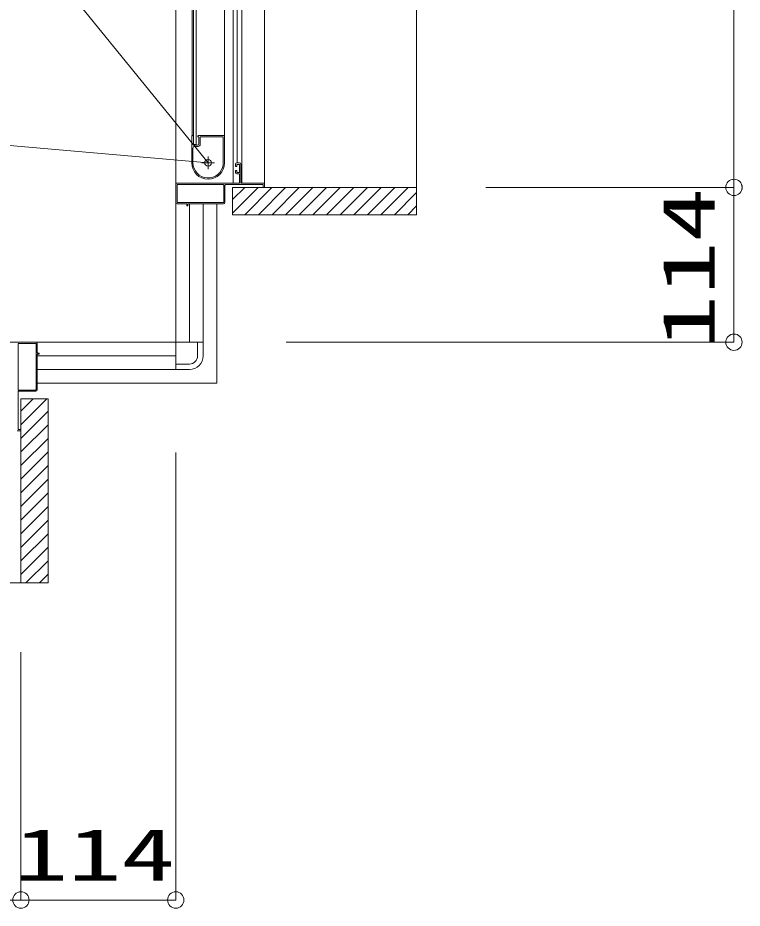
# Model space of a CAD drawing. Units: millimetres on the paper. Extents: x -305 to 305, y -152 to 152.
# Drawn here: x -169.22 to -142.68, y 6.83 to 39.46 of the extents above; entities that cross this region are included whole.
import ezdxf
from ezdxf.enums import TextEntityAlignment as Align

# ---------------------------------------------------------------- set-up
doc = ezdxf.new("R2010")
doc.units = ezdxf.units.MM
doc.linetypes.add('LONG_CHAIN', pattern=[21, 18, -1, 1, -1])
doc.linetypes.add('LONG_DOUBLE_CHAIN', pattern=[21.8, 18, -1, 0.6, -0.6, 0.6, -1])
doc.layers.add('0-0_0', color=7, linetype='Continuous', lineweight=9)
doc.layers.add('0-1_VIEW0001', color=7, linetype='Continuous', lineweight=9)
doc.styles.add('ＭＳ ゴシック', font='')
doc.styles.get('ＭＳ ゴシック').set_extended_font_data('MS Gothic')

# ---------------------------------------------------------------- blocks, each defined once
blk = doc.blocks.new('_ORIGIN')
at = {"layer": '0-0_0'}
blk.add_line((0, 0), (-1, 0), dxfattribs=at)
blk.add_circle((0, 0), 0.5, dxfattribs=at)

msp = doc.modelspace()

# ---------------------------------------------------------------- linework, layer by layer
at = {"layer": '0-1_VIEW0001'}
for p, q in [((-154.609, 72.847), (-154.609, 32.248)), ((-160.184, 33.398), (-160.184, 71.748)), ((-142.983, 71.303), (-142.983, 33.848)), ((-163.434, 26.573), (-163.434, 53.298)), ((-163.434, 53.298), (-163.434, 32.698)), ((-162.784, 51.148), (-162.784, 34.823)), ((-162.684, 51.148), (-162.684, 34.823)), ((-162.834, 50.823), (-162.834, 35.148)), ((-161.649, 34.148), (-161.649, 49.736)), ((-161.328, 33.398), (-161.328, 49.385)), ((-161.188, 34.148), (-161.188, 49.188)), ((-161.011, 33.398), (-161.011, 48.073)), ((-162.849, 35.133), (-162.849, 34.148)), ((-162.808, 35.148), (-162.834, 35.148)), ((-162.786, 35.127), (-162.795, 35.141)), ((-162.624, 35.119), (-162.624, 35.113)), ((-162.614, 35.141), (-162.622, 35.127)), ((-161.659, 35.148), (-162.601, 35.148)), ((-162.584, 35.073), (-162.584, 34.848)), ((-162.539, 35.088), (-162.539, 34.828)), ((-161.709, 35.098), (-162.529, 35.098)), ((-161.699, 34.074), (-161.699, 35.088)), ((-162.804, 34.678), (-162.804, 34.148)), ((-162.684, 34.823), (-162.784, 34.823)), ((-162.634, 34.798), (-162.759, 34.798)), ((-162.614, 34.753), (-162.729, 34.753)), ((-161.249, 34.098), (-161.249, 34.033)), ((-161.234, 34.018), (-161.214, 34.018)), ((-161.099, 34.148), (-161.199, 34.148)), ((-161.199, 34.033), (-161.199, 34.078)), ((-161.184, 34.093), (-161.114, 34.093)), ((-161.099, 34.078), (-161.099, 33.808)), ((-161.049, 33.413), (-161.049, 34.098)), ((-161.249, 33.853), (-161.249, 33.798)), ((-161.214, 33.868), (-161.234, 33.868)), ((-161.199, 33.808), (-161.199, 33.853)), ((-161.199, 33.748), (-161.114, 33.748)), ((-161.114, 33.793), (-161.184, 33.793)), ((-161.099, 33.733), (-161.099, 33.413)), ((-161.114, 33.398), (-163.409, 33.398)), ((-163.389, 33.333), (-163.389, 32.708)), ((-161.694, 33.348), (-163.374, 33.348)), ((-161.679, 32.708), (-161.679, 33.333)), ((-161.634, 32.698), (-161.634, 33.333)), ((-161.619, 33.348), (-160.249, 33.348)), ((-160.199, 33.398), (-161.034, 33.398)), ((-160.234, 33.333), (-160.234, 33.263)), ((-160.184, 33.263), (-160.184, 33.383)), ((-154.609, 33.248), (-161.359, 33.248)), ((-160.41, 33.248), (-161.359, 32.298)), ((-160.91, 33.248), (-161.359, 32.798)), ((-159.91, 33.248), (-160.909, 32.248)), ((-159.41, 33.248), (-160.409, 32.248)), ((-158.91, 33.248), (-159.909, 32.248)), ((-158.409, 33.248), (-159.409, 32.248)), ((-157.91, 33.248), (-158.909, 32.248)), ((-157.409, 33.248), (-158.409, 32.248)), ((-156.909, 33.248), (-157.909, 32.248)), ((-156.409, 33.248), (-157.409, 32.248)), ((-155.909, 33.248), (-156.909, 32.248)), ((-155.414, 33.248), (-156.414, 32.248)), ((-154.92, 33.248), (-155.919, 32.248)), ((-154.609, 33.063), (-155.425, 32.248)), ((-152.069, 33.248), (-142.983, 33.248)), ((-163.384, 32.648), (-163.049, 32.648)), ((-163.374, 32.693), (-161.694, 32.693)), ((-162.979, 32.648), (-161.684, 32.648)), ((-162.934, 27.573), (-162.934, 32.648)), ((-162.434, 32.648), (-162.434, 27.573)), ((-162.434, 27.573), (-162.434, 32.648)), ((-142.984, 28.173), (-142.984, 32.648)), ((-163.034, 32.633), (-163.034, 32.583)), ((-163.024, 32.573), (-163.004, 32.573)), ((-162.994, 32.583), (-162.994, 32.633)), ((-154.609, 32.568), (-154.93, 32.248)), ((-162.434, 27.573), (-186.659, 27.573)), ((-186.659, 27.573), (-168.559, 27.573)), ((-169.209, 25.833), (-169.209, 27.513)), ((-169.194, 27.528), (-168.569, 27.528)), ((-168.554, 27.513), (-168.554, 25.833)), ((-168.509, 27.523), (-168.509, 27.188)), ((-162.834, 27.573), (-162.434, 27.573)), ((-162.634, 27.573), (-162.634, 27.073)), ((-162.434, 27.573), (-162.434, 27.073)), ((-159.394, 27.573), (-142.984, 27.573)), ((-168.509, 27.118), (-168.509, 25.823)), ((-168.494, 27.173), (-168.444, 27.173)), ((-168.444, 27.133), (-168.494, 27.133)), ((-168.434, 27.163), (-168.434, 27.143)), ((-163.434, 27.073), (-168.509, 27.073)), ((-163.434, 26.573), (-163.434, 26.973)), ((-162.934, 26.773), (-163.434, 26.773)), ((-168.509, 26.573), (-163.434, 26.573)), ((-163.434, 26.573), (-168.509, 26.573)), ((-163.434, 26.573), (-162.934, 26.573)), ((-168.569, 25.818), (-169.194, 25.818)), ((-169.209, 25.758), (-169.209, 24.388)), ((-168.559, 25.773), (-169.194, 25.773)), ((-169.109, 18.748), (-169.109, 25.498)), ((-169.109, 24.548), (-168.159, 25.498)), ((-169.109, 25.048), (-168.659, 25.498)), ((-169.109, 24.048), (-168.109, 25.048)), ((-169.109, 23.548), (-168.109, 24.548)), ((-169.124, 24.323), (-169.244, 24.323)), ((-169.194, 24.373), (-169.124, 24.373)), ((-169.109, 23.048), (-168.109, 24.048)), ((-169.109, 22.548), (-168.109, 23.548)), ((-163.434, 23.533), (-163.434, 7.125)), ((-169.109, 22.048), (-168.109, 23.048)), ((-169.109, 21.548), (-168.109, 22.548)), ((-169.109, 21.048), (-168.109, 22.048)), ((-169.109, 20.548), (-168.109, 21.548)), ((-169.109, 20.048), (-168.109, 21.048)), ((-169.109, 19.553), (-168.109, 20.553)), ((-169.109, 19.058), (-168.109, 20.058)), ((-168.925, 18.748), (-168.109, 19.563)), ((-168.43, 18.748), (-168.109, 19.068)), ((-203.708, 18.748), (-168.109, 18.748)), ((-169.109, 16.208), (-169.109, 7.125)), ((-169.109, 16.208), (-169.109, 7.125)), ((-168.509, 7.125), (-164.034, 7.125))]:
    msp.add_line(p, q, dxfattribs=at)
at = {"layer": '0-1_VIEW0001', "linetype": 'LONG_DOUBLE_CHAIN'}
for p, q in [((-162.249, 34.148), (-173.01, 47.408)), ((-178.114, 35.536), (-162.249, 34.148)), ((-161.934, 32.648), (-161.934, 26.073)), ((-168.509, 26.073), (-161.934, 26.073))]:
    msp.add_line(p, q, dxfattribs=at)
at = {"layer": '0-1_VIEW0001', "linetype": 'LONG_CHAIN'}
for p, q in [((-162.249, 33.918), (-162.249, 34.378)), ((-162.019, 34.148), (-162.479, 34.148))]:
    msp.add_line(p, q, dxfattribs=at)
at = {"layer": '0-1_VIEW0001', "color": 5}
for p, q in [((-161.359, 33.248), (-154.609, 33.248)), ((-169.109, 25.498), (-169.109, 18.748))]:
    msp.add_line(p, q, dxfattribs=at)
at = {"layer": '0-1_VIEW0001'}
for points in [[(-154.609, 32.248), (-161.359, 32.248), (-161.359, 33.249)], [(-168.109, 18.748), (-168.109, 25.498), (-169.11, 25.498)]]:
    msp.add_lwpolyline(points, dxfattribs=at)
msp.add_circle((-162.249, 34.148), 0.125, dxfattribs=at)
at = {"layer": '0-1_VIEW0001', "linetype": 'LONG_DOUBLE_CHAIN'}
msp.add_arc((-162.249, 36.648), 15.925, 90, 183.9973, dxfattribs=at)
at = {"layer": '0-1_VIEW0001'}
for centre, radius, start, end in [((-162.834, 35.133), 0.015, 90, 180), ((-162.808, 35.133), 0.015, 30.9638, 90), ((-162.799, 35.119), 0.015, 0, 30.9638), ((-162.609, 35.119), 0.015, 149.0362, 180), ((-162.609, 35.113), 0.015, 180, 270), ((-162.601, 35.133), 0.015, 90, 149.0362), ((-162.609, 35.073), 0.025, 0, 90), ((-162.529, 35.088), 0.01, 90, 180), ((-161.709, 35.088), 0.01, 0, 90), ((-161.659, 35.138), 0.01, 0, 90), ((-162.729, 34.678), 0.075, 90, 180), ((-162.759, 34.823), 0.025, 180, 270), ((-162.634, 34.848), 0.05, 270, 0), ((-162.614, 34.828), 0.075, 270, 0), ((-162.249, 34.148), 0.6, 180, 0), ((-162.249, 34.148), 0.555, 180, 352.2329), ((-161.709, 34.074), 0.01, 352.2329, 0), ((-161.664, 34.248), 0.015, 0, 2.6935), ((-161.199, 34.098), 0.05, 90, 180), ((-161.234, 34.033), 0.015, 180, 270), ((-161.214, 34.033), 0.015, 270, 0), ((-161.184, 34.078), 0.015, 90, 180), ((-161.114, 34.078), 0.015, 0, 90), ((-161.099, 34.098), 0.05, 0, 90), ((-161.234, 33.853), 0.015, 90, 180), ((-161.199, 33.798), 0.05, 180, 270), ((-161.214, 33.853), 0.015, 0, 90), ((-161.184, 33.808), 0.015, 180, 270), ((-161.114, 33.808), 0.015, 270, 0), ((-161.114, 33.733), 0.015, 0, 90), ((-163.409, 33.373), 0.025, 90, 180), ((-163.374, 33.333), 0.015, 90, 180), ((-161.694, 33.333), 0.015, 0, 90), ((-161.619, 33.333), 0.015, 90, 180), ((-161.114, 33.413), 0.015, 270, 0), ((-161.034, 33.413), 0.015, 180, 270), ((-160.249, 33.333), 0.015, 0, 90), ((-160.199, 33.383), 0.015, 0, 90), ((-160.219, 33.263), 0.015, 180, 270), ((-160.199, 33.263), 0.015, 270, 0), ((-163.384, 32.698), 0.05, 180, 270), ((-163.374, 32.708), 0.015, 180, 270), ((-163.049, 32.633), 0.015, 0, 90), ((-162.979, 32.633), 0.015, 90, 180), ((-161.694, 32.708), 0.015, 270, 0), ((-161.684, 32.698), 0.05, 270, 0), ((-163.024, 32.583), 0.01, 180, 270), ((-163.004, 32.583), 0.01, 270, 0), ((-169.194, 27.513), 0.015, 90, 180), ((-168.569, 27.513), 0.015, 0, 90), ((-168.559, 27.523), 0.05, 0, 90), ((-168.494, 27.188), 0.015, 180, 270), ((-168.494, 27.118), 0.015, 90, 180), ((-168.444, 27.163), 0.01, 0, 90), ((-168.444, 27.143), 0.01, 270, 0), ((-162.934, 27.073), 0.5, 270, 0), ((-162.934, 27.073), 0.3, 270, 0), ((-169.194, 25.833), 0.015, 180, 270), ((-168.569, 25.833), 0.015, 270, 0), ((-168.559, 25.823), 0.05, 270, 0), ((-169.194, 25.758), 0.015, 90, 180), ((-169.194, 24.388), 0.015, 180, 270), ((-169.124, 24.358), 0.015, 0, 90), ((-169.124, 24.338), 0.015, 270, 0)]:
    msp.add_arc(centre, radius, start, end, dxfattribs=at)

# ---------------------------------------------------------------- block references
at = {"layer": '0-1_VIEW0001', "xscale": 0.6, "yscale": 0.6}
for p, rotation in [((-142.983, 33.248), 270), ((-142.984, 33.248), 90), ((-142.984, 27.573), 270), ((-169.109, 7.125), 180)]:
    msp.add_blockref('_ORIGIN', p, dxfattribs=dict(at, rotation=rotation))
for p in [(-169.109, 7.125), (-163.434, 7.125)]:
    msp.add_blockref('_ORIGIN', p, dxfattribs=at)

# ---------------------------------------------------------------- texts
at = {"layer": '0-1_VIEW0001', "style": 'ＭＳ ゴシック', "width": 1.5}
msp.add_text('114', height=1.921, rotation=90, dxfattribs=at).set_placement((-143.114, 27.34), align=Align.BOTTOM_LEFT)
msp.add_text('114', height=1.921, dxfattribs=at).set_placement((-169.343, 7.255), align=Align.BOTTOM_LEFT)

doc.saveas('drawing.dxf')
